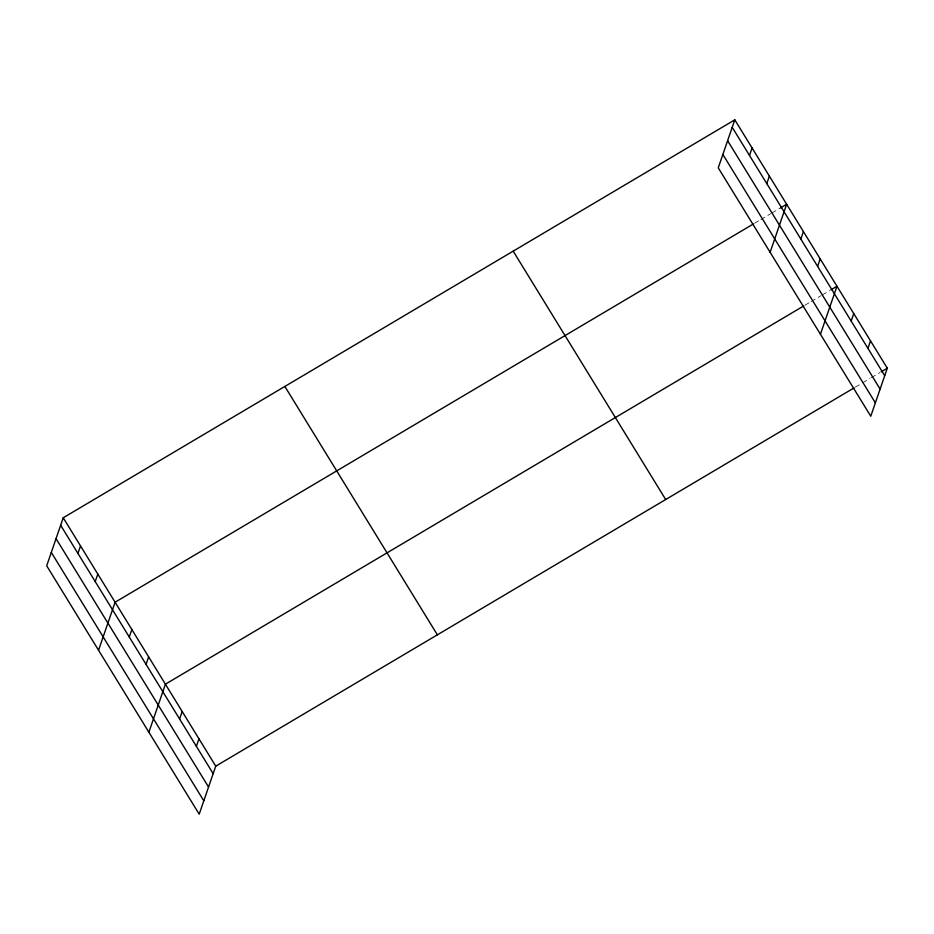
<?xml version="1.0" encoding="UTF-8"?>
<svg xmlns="http://www.w3.org/2000/svg" width="934" height="934" viewBox="0 0 934 934"><rect width="100%" height="100%" fill="white"/><g stroke="black" fill="none" stroke-linecap="round" stroke-linejoin="round"><path stroke-width="0.7" stroke-dasharray="4.67 3.5" d="M754.637 223.238L759.564 220.319M760.79 219.583L770.643 213.746M771.881 213.022L780.497 207.92M804.968 305.208L809.883 302.289M811.121 301.554L820.974 295.716M822.2 294.992L829.59 290.614M855.287 387.166L861.44 383.524M862.677 382.788L870.068 378.41M871.294 377.686L879.91 372.573"/><path stroke-width="1.4" d="M734.801 119.821L718.258 167.84L870.768 416.225L887.3 368.206L734.801 119.821L63.232 517.775L46.7 565.794L199.199 814.179L215.742 766.16L854.061 387.902M77.942 553.43L80.522 545.923M95.221 581.578L97.801 574.071M98.549 650.251L115.092 602.22L753.411 223.962M129.277 637.046L131.857 629.539M146.054 664.366L148.634 656.871M148.88 732.221L165.411 684.19L803.73 305.932M179.608 719.017L182.188 711.51M196.373 746.336L198.965 738.829M749.5 155.464L752.08 147.969M766.779 183.624L769.371 176.117M770.118 252.297L786.65 204.266L780.497 207.92M800.847 239.092L803.427 231.585M817.612 266.412L820.204 258.916M820.437 334.267L836.981 286.236L830.816 289.879M851.166 321.062L853.746 313.555M867.943 348.382L870.523 340.875M881.147 371.849L887.3 368.206M732.221 127.316L884.72 375.702M727.609 140.695L880.108 389.081M722.869 154.472L875.368 402.858M513.186 251.141L665.685 499.527M284.858 386.442L437.357 634.828M63.232 517.775L215.742 766.16M60.652 525.27L213.15 773.656M56.052 538.649L208.551 787.035M51.3 552.426L203.81 800.812"/></g></svg>
